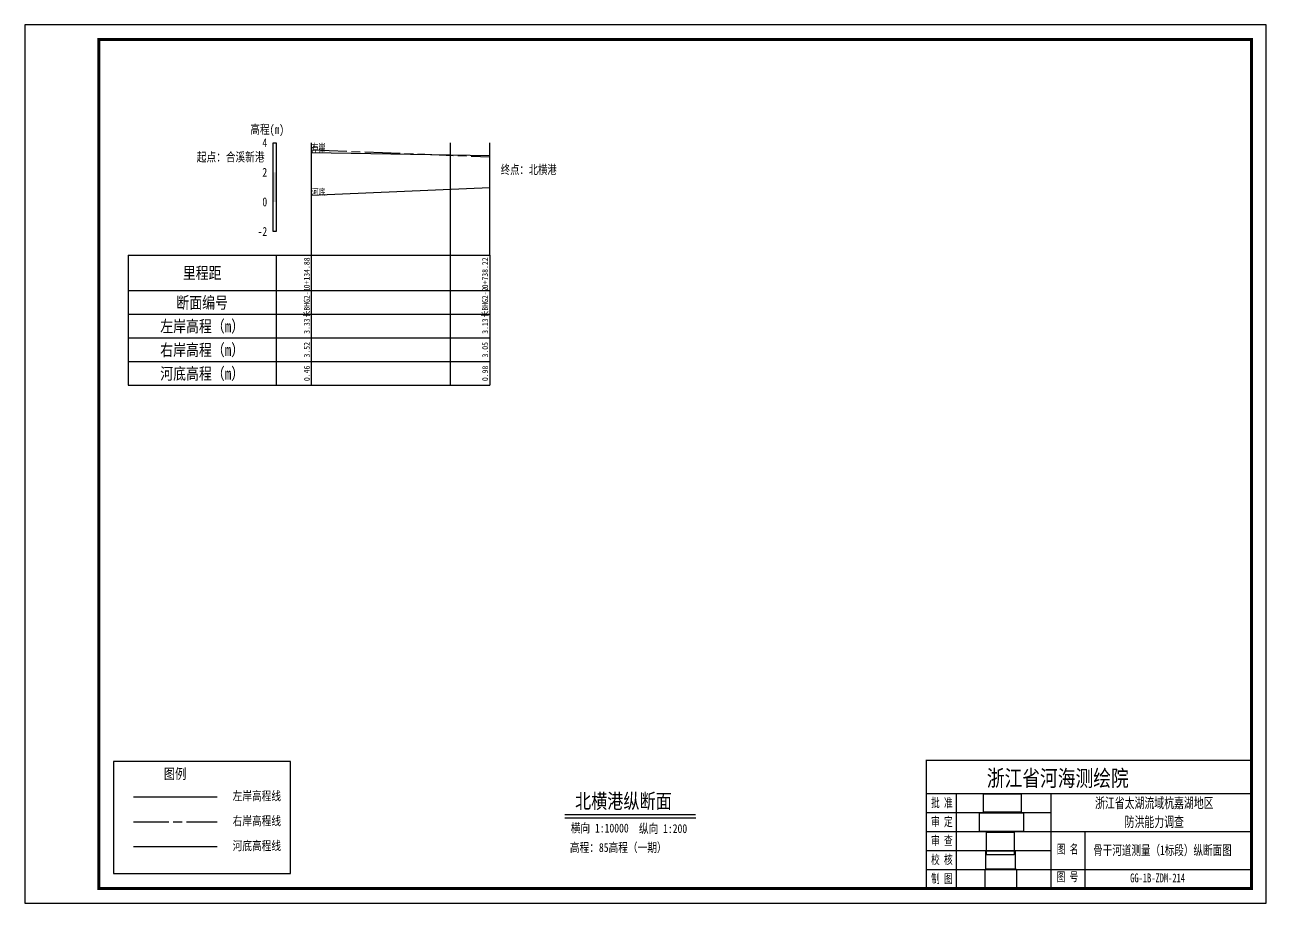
# Model space of a CAD drawing. Extents: x 529382 to 536292, y 3419671 to 3423811.
# Drawn here: x 535609 to 536029, y 3419671.5 to 3419968.5 of the extents above; entities that cross this region are included whole.
import ezdxf
from ezdxf.enums import TextEntityAlignment as Align

# ---------------------------------------------------------------- set-up
doc = ezdxf.new("R2010")
doc.units = 0
doc.header["$LTSCALE"] = 0.5
doc.linetypes.add('ACAD_ISO08W100', pattern=[36, 24, -3, 6, -3])
doc.layers.get('0').update_dxf_attribs({"linetype": 'CONTINUOUS'})
for name, color, linetype, lineweight in [('00右岸断面线', 5, 'ACAD_ISO08W100', 30), ('00左岸断面线', 6, 'CONTINUOUS', 30), ('00河底高程', 2, 'CONTINUOUS', 30), ('xxxx', 6, 'CONTINUOUS', 30)]:
    doc.layers.add(name, color=color, linetype=linetype, lineweight=lineweight)
for name, color, linetype in [('tab', 9, 'CONTINUOUS'), ('TEXT', 7, 'CONTINUOUS'), ('zdm1', 2, 'CONTINUOUS'), ('zh', 9, 'CONTINUOUS'), ('图框', 7, 'CONTINUOUS'), ('标注', 7, 'CONTINUOUS'), ('纵断面曲线名称', 7, 'CONTINUOUS'), ('高程标尺', 3, 'CONTINUOUS')]:
    doc.layers.add(name, color=color, linetype=linetype)
doc.styles.add('HZ', font='fangsong_GB2312.ttf', dxfattribs={"width": 0.8})
doc.styles.add('tk2', font='fangsong_GB2312.ttf', dxfattribs={"width": 0.8})
doc.styles.add('黑体2', font='simhei.ttf', dxfattribs={"width": 0.75, "height": 3})
picture_1 = doc.add_image_def('image1.tif', size_in_pixel=(413, 175))
picture_2 = doc.add_image_def('image2.tif', size_in_pixel=(364, 223))
picture_3 = doc.add_image_def('image3.tif', size_in_pixel=(379, 181))
picture_4 = doc.add_image_def('image4.tif', size_in_pixel=(244, 153))
picture_5 = doc.add_image_def('image5.tif', size_in_pixel=(332, 273))

# ---------------------------------------------------------------- blocks, each defined once
blk = doc.blocks.new('A$C0B9647FD')
at = {"lineweight": 100, "const_width": 0.5}
blk.add_lwpolyline([(0, 43.28), (-110, 43.28), (-110, 0), (0, 0), (0, 43.28)], dxfattribs=at)
at = {"layer": 'TEXT', "color": 0}
for p, q in [((-110, 32.08, 0), (0, 32.08, 0)), ((-99.92, 32.08, 0), (-99.92, 6.42, 0)), ((-67.83, 32.08, 0), (-67.83, 6.42, 0)), ((-110, 25.67, 0), (-67.83, 25.67, 0)), ((-110, 19.25, 0), (-67.83, 19.25, 0)), ((-67.83, 19.25, 0), (0, 19.25, 0)), ((-56.35, 19.25, 0), (-56.35, 0, 0)), ((-110, 12.83, 0), (-67.83, 12.83, 0)), ((-110, 6.42, 0), (0, 6.42, 0)), ((-99.92, 6.42, 0), (-99.92, 0, 0)), ((-67.83, 6.42, 0), (-67.83, 0, 0))]:
    blk.add_line(p, q, dxfattribs=at)
at = {"layer": 'TEXT', "color": 7, "ltscale": 8, "style": 'tk2'}
for tag, p, height, width in [('浙江省水利水电技术咨询中心', (-89.53, 34.51, 0), 5.5, 0.8), ('批准', (-108.38, 27.45, 0), 3, 0.7), ('审定', (-108.38, 21.04, 0), 3, 0.7), ('审 查', (-108.38, 14.62, 0), 3, 0.7), ('图名', (-65.84, 11.75, 0), 3, 0.7), ('校 核', (-108.38, 8.2, 0), 3, 0.7), ('制 图', (-108.38, 1.79, 0), 3, 0.7), ('图号', (-65.89, 2.42, 0), 3, 0.7)]:
    blk.add_attdef(tag, p, '', height=height, dxfattribs=dict(at, width=width))
at = {"layer": 'TEXT', "color": 0, "style": 'tk2', "width": 0.7}
for tag, height, p in [('浙江省太湖流域杭嘉湖地区', 3.5, (-32.86, 28.9, -206.67)), ('防洪能力调查', 3.5, (-32.86, 22.5, -206.67)), ('骨干河道测量（*标段）水系图', 3.3, (-30.1, 12.93, -206.67)), ('HJH-01', 3, (-31.74, 3.53, -206.67))]:
    blk.add_attdef(tag, text='', height=height, dxfattribs=at).set_placement(p, align=Align.MIDDLE_CENTER)
blk = doc.blocks.new('A$C72737839')
at = {"linetype": 'Continuous'}
blk.add_lwpolyline([(59.94, 0), (59.94, 37.85), (0, 37.85)], dxfattribs=at)
at = {"linetype": 'Continuous', "flags": 128}
for points in [[(0, 37.85), (0, 0)], [(0, 0), (59.94, 0)]]:
    blk.add_lwpolyline(points, dxfattribs=at)
at = {"layer": '00右岸断面线', "color": 5, "lineweight": 30}
blk.add_line((6.73, 17.55), (35.02, 17.55), dxfattribs=at)
at = {"layer": '00河底高程', "color": 2, "lineweight": 30}
blk.add_line((6.73, 9.13), (35.02, 9.13), dxfattribs=at)
at = {"layer": 'xxxx', "color": 6, "lineweight": 30}
blk.add_line((6.73, 25.97), (35.02, 25.97), dxfattribs=at)
at = {"layer": 'tab', "color": 0, "style": 'HZ', "width": 0.8}
blk.add_text('图例', height=3.5, dxfattribs=at).set_placement((20.83, 33.8), align=Align.MIDDLE)
at = {"layer": 'zdm1', "linetype": 'Continuous', "style": 'HZ', "width": 0.8}
for s, p in [('左岸高程线', (48.5, 26.33)), ('右岸高程线', (48.5, 17.91)), ('河底高程线', (48.5, 9.49))]:
    blk.add_text(s, height=3, dxfattribs=at).set_placement(p, align=Align.MIDDLE)

msp = doc.modelspace()

# ---------------------------------------------------------------- linework, layer by layer
at = {"layer": '00右岸断面线', "flags": 128}
msp.add_lwpolyline([(535706.01, 3419926.28), (535766.34, 3419923.93)], dxfattribs=at)
at = {"layer": '00左岸断面线', "flags": 128}
msp.add_lwpolyline([(535706.01, 3419925.33), (535766.34, 3419924.33)], dxfattribs=at)
at = {"layer": '00河底高程', "flags": 128}
msp.add_lwpolyline([(535706.01, 3419910.98), (535766.34, 3419913.58)], dxfattribs=at)
at = {"layer": 'tab'}
for p, q in [((535644.01, 3419890.68), (535644.01, 3419846.68)), ((535644.01, 3419890.68), (535766.34, 3419890.68)), ((535644.01, 3419890.68), (535644.01, 3419846.68)), ((535694.01, 3419890.68), (535694.01, 3419846.68)), ((535706.01, 3419846.68), (535706.01, 3419890.68)), ((535753.01, 3419846.68), (535753.01, 3419890.68)), ((535766.34, 3419890.68), (535766.34, 3419846.68)), ((535644.01, 3419878.68), (535766.34, 3419878.68)), ((535644.01, 3419870.68), (535766.34, 3419870.68)), ((535644.01, 3419862.68), (535766.34, 3419862.68)), ((535644.01, 3419854.68), (535766.34, 3419854.68)), ((535644.01, 3419846.68), (535748.01, 3419846.68)), ((535644.01, 3419846.68), (535766.34, 3419846.68))]:
    msp.add_line(p, q, dxfattribs=at)
at = {"layer": 'zh', "color": 6}
for p, q in [((535706.01, 3419890.68), (535706.01, 3419928.68)), ((535766.34, 3419890.68), (535766.34, 3419928.68))]:
    msp.add_line(p, q, dxfattribs=at)
at = {"layer": 'zh'}
msp.add_line((535753.01, 3419890.68), (535753.01, 3419928.68), dxfattribs=at)
at = {"layer": '图框', "flags": 128}
msp.add_lwpolyline([(535609.01, 3419671.54), (536029.01, 3419671.54), (536029.01, 3419968.54), (535609.01, 3419968.54)], close=True, dxfattribs=at)
at = {"layer": '图框', "const_width": 1, "flags": 128}
msp.add_lwpolyline([(535634.01, 3419676.54), (536024.01, 3419676.54), (536024.01, 3419963.54), (535634.01, 3419963.54)], close=True, dxfattribs=at)
at = {"layer": '图框', "color": 0, "const_width": 0.5, "flags": 128}
msp.add_lwpolyline([(535791.69, 3419701.44), (535836.03, 3419701.44)], dxfattribs=at)
at = {"layer": '图框', "color": 0, "flags": 128}
msp.add_lwpolyline([(535791.69, 3419700.44), (535836.03, 3419700.44)], dxfattribs=at)
at = {"layer": '高程标尺', "flags": 128}
msp.add_lwpolyline([(535693.01, 3419898.68), (535693.01, 3419928.68), (535694.01, 3419928.68), (535694.01, 3419898.68)], close=True, dxfattribs=at)
at = {"layer": '高程标尺'}
msp.add_solid([(535693.01, 3419908.68), (535694.01, 3419908.68), (535693.01, 3419918.68), (535694.01, 3419918.68)], dxfattribs=at)

# ---------------------------------------------------------------- block references
at = {"layer": '图框', "linetype": 'Continuous'}
msp.add_blockref('A$C0B9647FD', (536024.01, 3419676.54), dxfattribs=at).add_auto_attribs({'图号': '图 号', '图名': '图 名', '批准': '批 准', '校 核': '校 核', '审 查': '审 查', '审定': '审 定', '制 图': '制 图', '浙江省水利水电技术咨询中心': '浙江省河海测绘院', 'HJH-01': 'GG-1B-ZDM-214', '骨干河道测量（*标段）水系图': '骨干河道测量（1标段）纵断面图', '浙江省太湖流域杭嘉湖地区': '浙江省太湖流域杭嘉湖地区', '防洪能力调查': '防洪能力调查'})
msp.add_blockref('A$C72737839', (535639.01, 3419681.54), dxfattribs=at)

# ---------------------------------------------------------------- texts
at = {"layer": 'tab', "color": 3, "style": 'HZ', "width": 0.8}
for s, p in [('0+134.88', (535706.01, 3419884.68)), ('0+738.22', (535766.34, 3419884.68)), ('长BHG2-1', (535706.01, 3419874.68)), ('长BHG2-2', (535766.34, 3419874.68)), ('3.33', (535706.01, 3419866.68)), ('3.13', (535766.34, 3419866.68)), ('3.52', (535706.01, 3419858.68)), ('3.05', (535766.34, 3419858.68)), ('0.46', (535706.01, 3419850.68)), ('0.98', (535766.34, 3419850.68))]:
    msp.add_text(s, height=2, rotation=90, dxfattribs=at).set_placement(p, align=Align.BOTTOM_CENTER)
for s, p in [('里程距', (535669.01, 3419884.68)), ('断面编号', (535669.01, 3419874.68)), ('左岸高程（m）', (535669.01, 3419866.68)), ('右岸高程（m）', (535669.01, 3419858.68)), ('河底高程（m）', (535669.01, 3419850.68))]:
    msp.add_text(s, height=3.999, dxfattribs=at).set_placement(p, align=Align.MIDDLE)
at = {"layer": '图框', "color": 0, "style": 'HZ', "width": 0.8}
msp.add_text('北横港纵断面', height=5, dxfattribs=at).set_placement((535811.52, 3419706.14), align=Align.MIDDLE)
for s, p in [('横向 1:10000', (535793.72, 3419695.43)), ('纵向 1:200', (535816.77, 3419695.25)), ('高程：85高程（一期）', (535793.42, 3419688.84))]:
    msp.add_text(s, height=3, dxfattribs=at).set_placement(p)
at = {"layer": '标注', "linetype": 'Continuous'}
for s, style, width, p in [('起点：合溪新港 ', 'HZ', 0.8, (535679.46, 3419923.91)), ('终点：北横港 ', '黑体2', 0.75, (535780.25, 3419919.65))]:
    msp.add_text(s, height=3, dxfattribs=dict(at, style=style, width=width)).set_placement(p, align=Align.MIDDLE)
at = {"layer": '纵断面曲线名称', "color": 2, "style": 'HZ', "width": 0.8}
msp.add_text('左岸', height=2.1, dxfattribs=at).set_placement((535706.01, 3419925.33))
at = {"layer": '纵断面曲线名称', "color": 3, "style": 'HZ', "width": 0.8}
msp.add_text('右岸', height=2.1, dxfattribs=at).set_placement((535706.01, 3419926.28))
at = {"layer": '纵断面曲线名称', "color": 4, "style": 'HZ', "width": 0.8}
msp.add_text('河底', height=2.1, dxfattribs=at).set_placement((535706.01, 3419910.98))
at = {"layer": '高程标尺', "style": 'HZ', "width": 0.8}
msp.add_text('高程(m)', height=3, dxfattribs=at).set_placement((535691.01, 3419931.68), align=Align.CENTER)
for s, p in [('4', (535691.01, 3419928.68)), ('2', (535691.01, 3419918.68)), ('0', (535691.01, 3419908.68)), ('-2', (535691.01, 3419898.68))]:
    msp.add_text(s, height=3, dxfattribs=at).set_placement(p, align=Align.MIDDLE_RIGHT)

# ---------------------------------------------------------------- pictures from other files: only their frames are drawn
at = {"linetype": 'Continuous'}
image = msp.add_image(picture_3, insert=(535933.32, 3419702.34), size_in_units=(12.82, 6.12), dxfattribs=at)
image.dxf.flags = 15
image = msp.add_image(picture_1, insert=(535932.02, 3419695.79, 0), size_in_units=(14.89, 6.31), dxfattribs=at)
image.dxf.flags = 15
image = msp.add_image(picture_5, insert=(535934.41, 3419687.86), size_in_units=(9.33, 7.67), dxfattribs=at)
image.dxf.flags = 15
image = msp.add_image(picture_4, insert=(535934.12, 3419682.99), size_in_units=(10.01, 6.28), dxfattribs=at)
image.dxf.flags = 15
image = msp.add_image(picture_2, insert=(535933.94, 3419676.55), size_in_units=(10.62, 6.51), dxfattribs=at)
image.dxf.flags = 15

doc.saveas('drawing.dxf')
